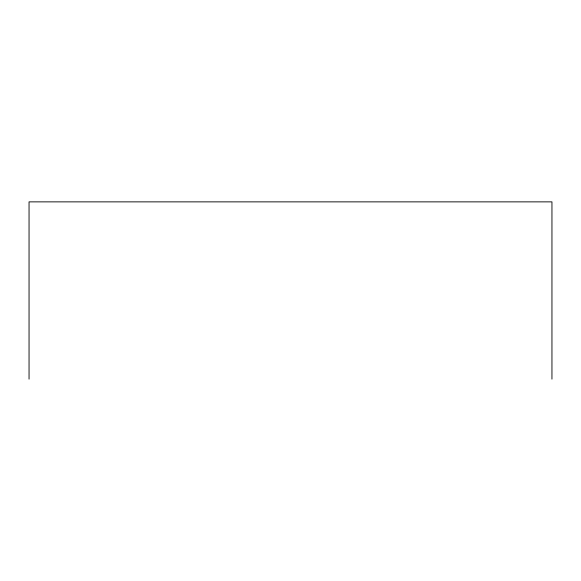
<?xml version="1.0" encoding="UTF-8"?>
<svg xmlns="http://www.w3.org/2000/svg" width="581" height="581" viewBox="0 0 581 581"><rect width="100%" height="100%" fill="white"/><g stroke="black" fill="none" stroke-linecap="round" stroke-linejoin="round"><path stroke-width="0.87" d="M551.95 379.132L551.95 201.868L29.05 201.868L29.05 379.132"/></g></svg>
